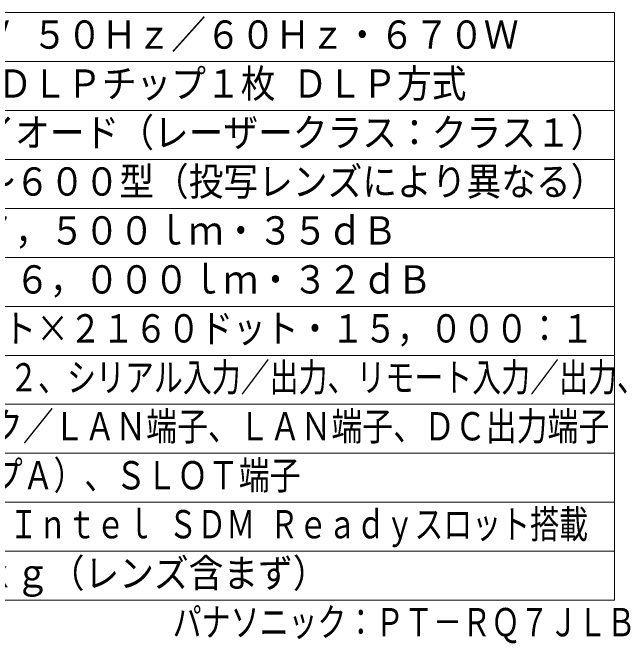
# Model space of a CAD drawing. Units: millimetres on the paper. Extents: x -62 to 64, y -59 to 59.
# Drawn here: x 1 to 64.1, y -59 to 5.4 of the extents above; entities that cross this region are included whole.
import ezdxf
from ezdxf.enums import TextEntityAlignment as Align

# ---------------------------------------------------------------- set-up
doc = ezdxf.new("R2010")
doc.units = ezdxf.units.MM
doc.layers.add('0-0_MOJI1', color=7, linetype='Continuous')
doc.layers.add('0-1_相当品', color=4, linetype='Continuous')
doc.layers.add('0-2_WAKU', color=4, linetype='Continuous', lineweight=9)
doc.styles.add('ＭＳ ゴシック', font='')
doc.styles.get('ＭＳ ゴシック').set_extended_font_data('MS Gothic')

msp = doc.modelspace()

# ---------------------------------------------------------------- linework, layer by layer
at = {"layer": '0-2_WAKU', "color": 3}
for p, q in [((-62.5, 5.4), (62.5, 5.4)), ((62.5, -54.6), (62.5, 5.4)), ((-62.5, -54.6), (62.5, -54.6))]:
    msp.add_line(p, q, dxfattribs=at)
at = {"layer": '0-2_WAKU'}
for p, q in [((-62.5, 0.4), (62.5, 0.4)), ((-62.5, -4.6), (62.5, -4.6)), ((-62.5, -9.6), (62.5, -9.6)), ((-62.5, -14.6), (62.5, -14.6)), ((-62.5, -19.6), (62.5, -19.6)), ((-62.5, -24.6), (62.5, -24.6)), ((-62.5, -29.6), (62.5, -29.6)), ((-62.5, -34.6), (62.5, -34.6)), ((-62.5, -39.6), (62.5, -39.6)), ((-62.5, -44.6), (62.5, -44.6)), ((-62.5, -49.6), (62.5, -49.6))]:
    msp.add_line(p, q, dxfattribs=at)

# ---------------------------------------------------------------- texts
at = {"layer": '0-0_MOJI1', "style": 'ＭＳ ゴシック'}
for s, width, p in [('ＡＣ１００Ｖ ５０Ｈｚ／６０Ｈｚ・６７０Ｗ', 0.9, (-20, 0.845)), ('０。６５型 ＤＬＰチップ１枚 ＤＬＰ方式', 0.9, (-20, -4.155)), ('レーザーダイオード（レーザークラス：クラス１）', 0.9, (-20, -9.155)), ('別売・５０～６００型（投写レンズにより異なる）', 0.9, (-20, -14.155)), ('ノーマル：７，５００ｌｍ・３５ｄＢ', 0.9, (-20, -19.155)), ('静音モード：６，０００ｌｍ・３２ｄＢ', 0.9, (-20, -24.155)), ('３８４０ドット×２１６０ドット・１５，０００：１', 0.85, (-20, -29.155)), ('ＨＤＭＩ入力×２、シリアル入力／出力、リモート入力／出力、', 0.75, (-20, -34.155)), ('デジタルリンク／ＬＡＮ端子、ＬＡＮ端子、ＤＣ出力端子', 0.8, (-20, -39.155)), ('（ＵＳＢタイプＡ）、ＳＬＯＴ端子', 0.8, (-20, -44.155)), ('ＩＰ５Ｘ適合、Ｉｎｔｅｌ ＳＤＭ Ｒｅａｄｙスロット搭載', 0.75, (-20, -49.155)), ('約１６．６ｋｇ（レンズ含まず）', 0.9, (-20, -54.155))]:
    msp.add_text(s, height=2.889, dxfattribs=dict(at, width=width)).set_placement(p, align=Align.BOTTOM_LEFT)
at = {"layer": '0-1_相当品', "style": 'ＭＳ ゴシック', "width": 0.75}
msp.add_text('パナソニック：ＰＴ－ＲＱ７ＪＬＢ', height=2.889, dxfattribs=at).set_placement((17.38, -59.155), align=Align.BOTTOM_LEFT)

doc.saveas('drawing.dxf')
